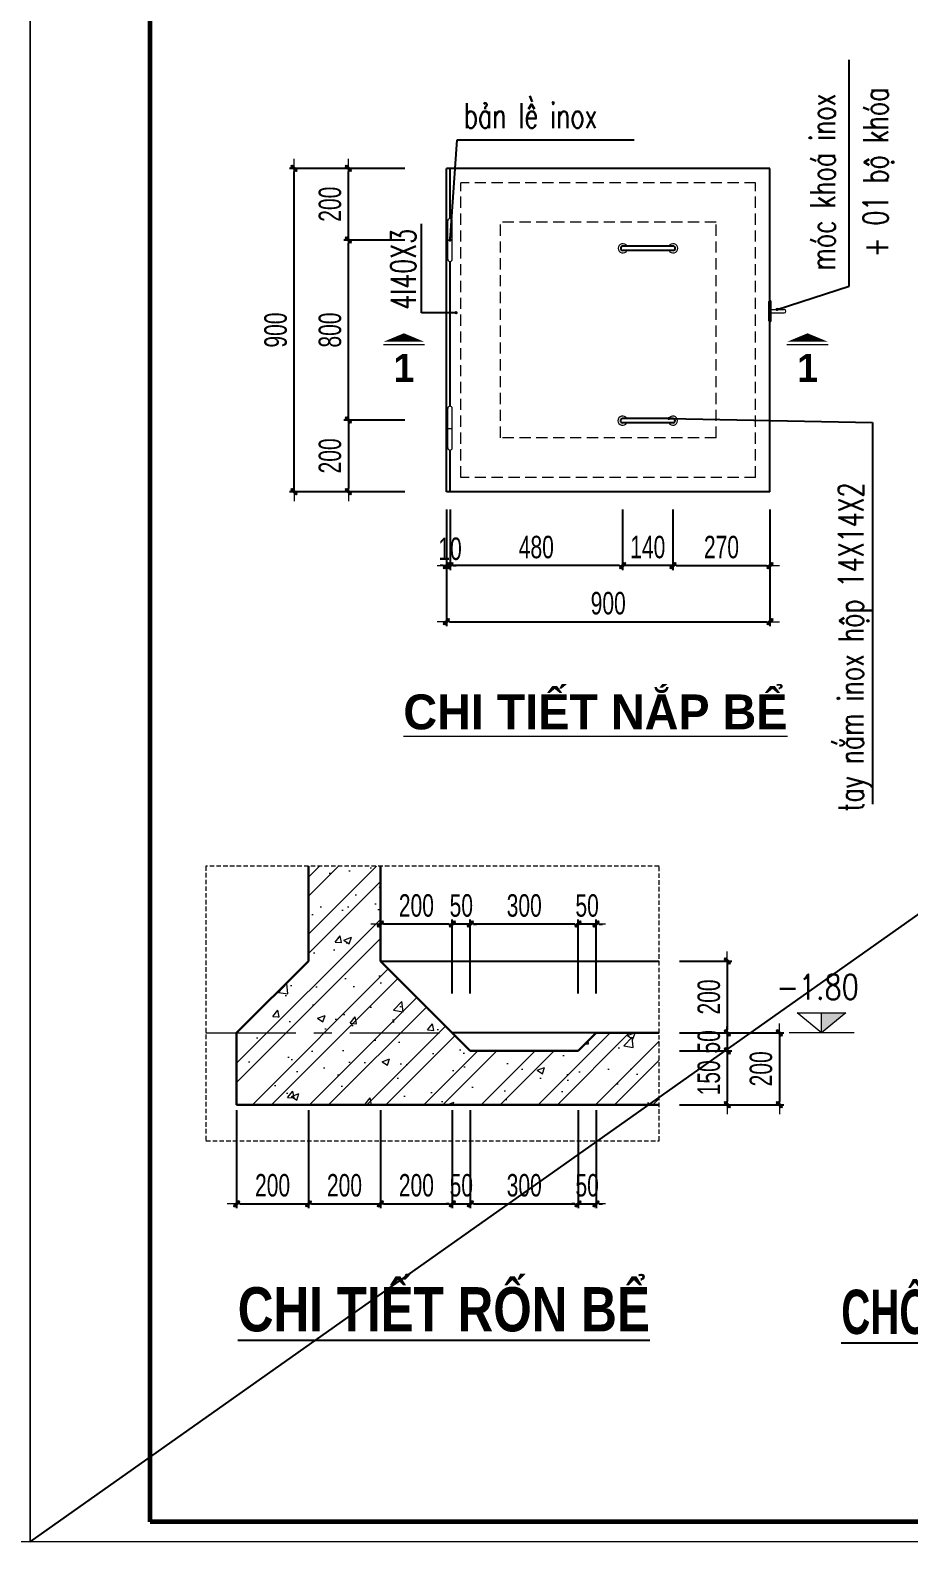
# Model space of a CAD drawing. Header units: millimetres. Extents: x -85362 to 12792, y -54701 to -36522.
# Drawn here: x -61992 to -57105, y -53048 to -44634 of the extents above; entities that cross this region are included whole.
import ezdxf
from ezdxf.enums import TextEntityAlignment as Align

# ---------------------------------------------------------------- set-up
doc = ezdxf.new("R2010")
doc.units = ezdxf.units.MM
doc.header["$MEASUREMENT"] = 0
doc.header["$PDMODE"] = 32
for name, pattern in [('CENTERX2', [4, 2.5, -0.5, 0.5, -0.5]), ('DASHDOT', [1, 0.5, -0.25, 0, -0.25]), ('HIDDEN', [0.375, 0.25, -0.125]), ('HIDDEN2', [0.1875, 0.125, -0.0625])]:
    doc.linetypes.add(name, pattern=pattern)
doc.layers.get('Defpoints').update_dxf_attribs({"color": 1})
for name, color, linetype, lineweight in [('EG Khac', 4, 'Continuous', 18), ('EG Text2', 7, 'Continuous', 20), ('ISO', 153, 'Continuous', 13), ('Khac', 156, 'Continuous', 9), ('Khungten_LCDI', 7, 'Continuous', 5), ('LC Dim', 8, 'Continuous', 18), ('LC Hatch', 252, 'Continuous', 9), ('LC MANH DUT', 35, 'HIDDEN', 5), ('LC Net dam 1', 30, 'Continuous', 30), ('LC Net khuat', 4, 'HIDDEN', 13), ('LC Net thay', 7, 'Continuous', 25), ('LC Net truc', 79, 'DASHDOT', 13), ('LC Text1', 3, 'Continuous', 20), ('LC Text2', 7, 'Continuous', 25), ('TEXT2', 7, 'Continuous', 18)]:
    doc.layers.add(name, color=color, linetype=linetype, lineweight=lineweight)
doc.layers.add('KCS_Plotter', color=11, linetype='Continuous', plot=False)
doc.styles.add('EG 1', font='')
doc.styles.add('EG Hai', font='')
doc.styles.add('HOATBIF', font='hoatbif.shx', dxfattribs={"width": 0.7})
doc.styles.add('Khungten', font='', dxfattribs={"width": 0.9, "height": 5000})
doc.styles.add('LC 1', font='')
doc.styles.add('LC 3', font='vnsimli.shx', dxfattribs={"width": 0.75})
doc.styles.add('LC3', font='', dxfattribs={"width": 0.8})
doc.styles.add('T1', font='Vnsimli.shx', dxfattribs={"width": 0.8})
doc.styles.add('Title', font='', dxfattribs={"width": 0.8})
doc.styles.get('EG 1').set_extended_font_data('.VnAvantH', bold=True)
doc.styles.get('EG Hai').set_extended_font_data('.VnAvantH', bold=True)
doc.styles.get('Khungten').set_extended_font_data('.VnAvantH')
doc.styles.get('LC 1').set_extended_font_data('.VnAvantH', bold=True)
doc.styles.get('LC3').set_extended_font_data('.VnArialH', bold=True)
doc.styles.get('Title').set_extended_font_data('.VnBlackH')
doc.dimstyles.new('MONG', dxfattribs={"dimscale": 50, "dimtxt": 2.5, "dimasz": 0.35, "dimexe": 0.5, "dimexo": 0, "dimgap": 0.8, "dimtad": 1, "dimdec": 0, "dimzin": 0, "dimdsep": 46, "dimtxsty": 'HOATBIF', "dimblk1": 'DOT', "dimblk2": 'DOT', "dimsah": 1, "dimcen": -1, "dimdle": 1, "dimclrd": 256, "dimclre": 256, "dimclrt": 4, "dimadec": 3, "dimazin": 2, "dimtfac": 0.333333, "dimtdec": 0, "dimtix": 1, "dimtmove": 2, "dimatfit": 3, "dimldrblk": 'DOT', "dimfxl": 1, "dimtvp": 0.833333, "dimtolj": 1, "dimtzin": 0, "dimarcsym": 0})

# ---------------------------------------------------------------- blocks, each defined once
blk = doc.blocks.new('lcdi fix')
at = {"layer": 'Defpoints', "lineweight": 0}
blk.add_lwpolyline([(-1200, -14850), (-1200, 14850), (40800, 14850), (40800, -14850)], close=True, dxfattribs=at)
at = {"layer": 'Khungten_LCDI', "color": 5, "lineweight": 60}
blk.add_lwpolyline([(0, -14650), (0, 14650), (40600, 14650), (40600, -14650)], close=True, dxfattribs=at)
at = {"color": 7, "style": 'Khungten', "width": 0.8}
for tag, p in [('REVISION', (39499, -10746)), ('NGAYHT', (39546, -11609))]:
    blk.add_attdef(tag, text='', height=200, dxfattribs=at).set_placement(p, align=Align.CENTER)
at = {"layer": 'LC Text1', "style": 'Title', "width": 1.485915}
for tag, p, p2 in [('TENBANVE1', (36913, -8886), (40339, -8886)), ('TENBANVE2', (36913, -9562), (40339, -9562))]:
    blk.add_attdef(tag, text='', height=250, dxfattribs=at).set_placement(p, p2, align=Align.FIT)
at = {"layer": 'LC Text1', "style": 'Title', "width": 0.7}
blk.add_attdef('SOBANVE', text='', height=250, dxfattribs=at).set_placement((39562, -13896), align=Align.CENTER)
blk = doc.blocks.new('DOT')
at = {"layer": 'LC Dim'}
blk.add_line((-3, 0), (3, 0), dxfattribs=at)
at = {"layer": 'LC Dim', "color": 4}
blk.add_line((-1, -1), (1, 1), dxfattribs=at)
blk.add_lwpolyline([(0.5, 1), (-1, -0.5), (-0.5, -1), (1, 0.5)], close=True, dxfattribs=at)
blk = doc.blocks.new('*D84')
at = {"layer": 'Defpoints', "color": 0, "ltscale": 2, "transparency": 16777216}
for p in [(-60524.3, -45402.7), (-59908.1, -45402.7), (-59908.1, -47202.7)]:
    blk.add_point(p, dxfattribs=at)
at = {"layer": 'LC Dim', "lineweight": -2, "ltscale": 2, "transparency": 16777216}
for p, q in [((-59908.1, -45402.7), (-60549.3, -45402.7)), ((-60524.3, -47185.2), (-60524.3, -45420.2)), ((-59908.1, -47202.7), (-60549.3, -47202.7))]:
    blk.add_line(p, q, dxfattribs=at)
at = {"layer": 'LC Dim', "lineweight": -2, "ltscale": 2, "transparency": 16777216, "xscale": 17.5, "yscale": 17.5, "zscale": 17.5}
for p, rotation in [((-60524.3, -45402.7), 90), ((-60524.3, -47202.7), 270)]:
    blk.add_blockref('DOT', p, dxfattribs=dict(at, rotation=rotation))
at = {"layer": 'LC Dim', "color": 4, "ltscale": 2, "transparency": 16777216, "insert": (-60626.8, -46302.7), "char_height": 125, "attachment_point": 5, "rotation": 90, "style": 'HOATBIF'}
blk.add_mtext('\\A1;900', dxfattribs=at)
blk = doc.blocks.new('*D85')
at = {"layer": 'Defpoints', "color": 0, "ltscale": 2, "transparency": 16777216}
for p in [(-60221.9, -45801.7), (-59908.1, -45801.7), (-59908.1, -46803.7)]:
    blk.add_point(p, dxfattribs=at)
at = {"layer": 'LC Dim', "lineweight": -2, "ltscale": 2, "transparency": 16777216}
for p, q in [((-59908.1, -45801.7), (-60246.9, -45801.7)), ((-60221.9, -46786.2), (-60221.9, -45819.2)), ((-59908.1, -46803.7), (-60246.9, -46803.7))]:
    blk.add_line(p, q, dxfattribs=at)
at = {"layer": 'LC Dim', "lineweight": -2, "ltscale": 2, "transparency": 16777216, "xscale": 17.5, "yscale": 17.5, "zscale": 17.5}
for p, rotation in [((-60221.9, -45801.7), 90), ((-60221.9, -46803.7), 270)]:
    blk.add_blockref('DOT', p, dxfattribs=dict(at, rotation=rotation))
at = {"layer": 'LC Dim', "color": 4, "ltscale": 2, "transparency": 16777216, "insert": (-60324.4, -46302.7), "char_height": 125, "attachment_point": 5, "rotation": 90, "style": 'HOATBIF'}
blk.add_mtext('\\A1;800', dxfattribs=at)
blk = doc.blocks.new('*D86')
at = {"layer": 'Defpoints', "color": 0, "ltscale": 2, "transparency": 16777216}
for p in [(-60221.9, -45402.7), (-59908.1, -45402.7), (-59908.1, -45801.7)]:
    blk.add_point(p, dxfattribs=at)
at = {"layer": 'LC Dim', "lineweight": -2, "ltscale": 2, "transparency": 16777216}
for p, q in [((-59908.1, -45402.7), (-60246.9, -45402.7)), ((-60221.9, -45784.2), (-60221.9, -45420.2)), ((-59908.1, -45801.7), (-60246.9, -45801.7))]:
    blk.add_line(p, q, dxfattribs=at)
at = {"layer": 'LC Dim', "lineweight": -2, "ltscale": 2, "transparency": 16777216, "xscale": 17.5, "yscale": 17.5, "zscale": 17.5}
for p, rotation in [((-60221.9, -45402.7), 90), ((-60221.9, -45801.7), 270)]:
    blk.add_blockref('DOT', p, dxfattribs=dict(at, rotation=rotation))
at = {"layer": 'LC Dim', "color": 4, "ltscale": 2, "transparency": 16777216, "insert": (-60324.4, -45602.2), "char_height": 125, "attachment_point": 5, "rotation": 90, "style": 'HOATBIF'}
blk.add_mtext('\\A1;200', dxfattribs=at)
blk = doc.blocks.new('*D87')
at = {"layer": 'Defpoints', "color": 0, "ltscale": 2, "transparency": 16777216}
for p in [(-58416.8, -47301.9), (-57876.8, -47301.9), (-57876.8, -47614)]:
    blk.add_point(p, dxfattribs=at)
at = {"layer": 'LC Dim', "lineweight": -2, "ltscale": 2, "transparency": 16777216}
for p, q in [((-58416.8, -47301.9), (-58416.8, -47639)), ((-57876.8, -47301.9), (-57876.8, -47639)), ((-58399.3, -47614), (-57894.3, -47614))]:
    blk.add_line(p, q, dxfattribs=at)
at = {"layer": 'LC Dim', "lineweight": -2, "ltscale": 2, "transparency": 16777216, "xscale": 17.5, "yscale": 17.5, "zscale": 17.5, "rotation": 180}
blk.add_blockref('DOT', (-58416.8, -47614), dxfattribs=at)
at = {"layer": 'LC Dim', "lineweight": -2, "ltscale": 2, "transparency": 16777216, "xscale": 17.5, "yscale": 17.5, "zscale": 17.5}
blk.add_blockref('DOT', (-57876.8, -47614), dxfattribs=at)
at = {"layer": 'LC Dim', "color": 4, "ltscale": 2, "transparency": 16777216, "insert": (-58146.8, -47511.5), "char_height": 125, "attachment_point": 5, "style": 'HOATBIF'}
blk.add_mtext('\\A1;270', dxfattribs=at)
blk = doc.blocks.new('*D76')
at = {"layer": 'Defpoints', "color": 0, "ltscale": 2, "transparency": 16777216}
for p in [(-58696.8, -47301.9), (-58416.8, -47301.9), (-58696.8, -47614)]:
    blk.add_point(p, dxfattribs=at)
at = {"layer": 'LC Dim', "lineweight": -2, "ltscale": 2, "transparency": 16777216}
for p, q in [((-58696.8, -47301.9), (-58696.8, -47639)), ((-58416.8, -47301.9), (-58416.8, -47639)), ((-58714.3, -47614), (-58731.8, -47614)), ((-58416.8, -47614), (-58696.8, -47614)), ((-58399.3, -47614), (-58381.8, -47614))]:
    blk.add_line(p, q, dxfattribs=at)
at = {"layer": 'LC Dim', "lineweight": -2, "ltscale": 2, "transparency": 16777216, "xscale": 17.5, "yscale": 17.5, "zscale": 17.5}
blk.add_blockref('DOT', (-58696.8, -47614), dxfattribs=at)
at = {"layer": 'LC Dim', "lineweight": -2, "ltscale": 2, "transparency": 16777216, "xscale": 17.5, "yscale": 17.5, "zscale": 17.5, "rotation": 180}
blk.add_blockref('DOT', (-58416.8, -47614), dxfattribs=at)
at = {"layer": 'LC Dim', "color": 4, "ltscale": 2, "transparency": 16777216, "insert": (-58556.8, -47511.5), "char_height": 125, "attachment_point": 5, "style": 'HOATBIF'}
blk.add_mtext('\\A1;140', dxfattribs=at)
blk = doc.blocks.new('*D77')
at = {"layer": 'Defpoints', "color": 0, "ltscale": 2, "transparency": 16777216}
for p in [(-59656.8, -47301.9), (-58696.8, -47301.9), (-59656.8, -47614)]:
    blk.add_point(p, dxfattribs=at)
at = {"layer": 'LC Dim', "lineweight": -2, "ltscale": 2, "transparency": 16777216}
for p, q in [((-59656.8, -47301.9), (-59656.8, -47639)), ((-58696.8, -47301.9), (-58696.8, -47639)), ((-58714.3, -47614), (-59639.3, -47614))]:
    blk.add_line(p, q, dxfattribs=at)
at = {"layer": 'LC Dim', "lineweight": -2, "ltscale": 2, "transparency": 16777216, "xscale": 17.5, "yscale": 17.5, "zscale": 17.5, "rotation": 180}
blk.add_blockref('DOT', (-59656.8, -47614), dxfattribs=at)
at = {"layer": 'LC Dim', "lineweight": -2, "ltscale": 2, "transparency": 16777216, "xscale": 17.5, "yscale": 17.5, "zscale": 17.5}
blk.add_blockref('DOT', (-58696.8, -47614), dxfattribs=at)
at = {"layer": 'LC Dim', "color": 4, "ltscale": 2, "transparency": 16777216, "insert": (-59176.8, -47511.5), "char_height": 125, "attachment_point": 5, "style": 'HOATBIF'}
blk.add_mtext('\\A1;480', dxfattribs=at)
blk = doc.blocks.new('*D78')
at = {"layer": 'Defpoints', "color": 0, "ltscale": 2, "transparency": 16777216}
for p in [(-59676.8, -47301.9, 0), (-57876.8, -47301.9, 0), (-57876.8, -47926.5)]:
    blk.add_point(p, dxfattribs=at)
at = {"layer": 'LC Dim', "lineweight": -2, "ltscale": 2, "transparency": 16777216}
for p, q in [((-59676.8, -47301.9), (-59676.8, -47951.5)), ((-57876.8, -47301.9), (-57876.8, -47951.5)), ((-59659.3, -47926.5), (-57894.3, -47926.5))]:
    blk.add_line(p, q, dxfattribs=at)
at = {"layer": 'LC Dim', "lineweight": -2, "ltscale": 2, "transparency": 16777216, "xscale": 17.5, "yscale": 17.5, "zscale": 17.5, "rotation": 180}
blk.add_blockref('DOT', (-59676.8, -47926.5), dxfattribs=at)
at = {"layer": 'LC Dim', "lineweight": -2, "ltscale": 2, "transparency": 16777216, "xscale": 17.5, "yscale": 17.5, "zscale": 17.5}
blk.add_blockref('DOT', (-57876.8, -47926.5), dxfattribs=at)
at = {"layer": 'LC Dim', "color": 4, "ltscale": 2, "transparency": 16777216, "insert": (-58776.8, -47824), "char_height": 125, "attachment_point": 5, "style": 'HOATBIF'}
blk.add_mtext('\\A1;900', dxfattribs=at)
blk = doc.blocks.new('*D83')
at = {"layer": 'Defpoints', "color": 0, "ltscale": 2, "transparency": 16777216}
for p in [(-59676.8, -47414.2), (-59656.8, -47414.2), (-59676.8, -47614)]:
    blk.add_point(p, dxfattribs=at)
at = {"layer": 'LC Dim', "lineweight": -2, "ltscale": 2, "transparency": 16777216}
for p, q in [((-59676.8, -47414.2), (-59676.8, -47639)), ((-59656.8, -47414.2), (-59656.8, -47639)), ((-59694.3, -47614), (-59711.8, -47614)), ((-59656.8, -47614), (-59676.8, -47614)), ((-59639.3, -47614), (-59621.8, -47614))]:
    blk.add_line(p, q, dxfattribs=at)
at = {"layer": 'LC Dim', "lineweight": -2, "ltscale": 2, "transparency": 16777216, "xscale": 17.5, "yscale": 17.5, "zscale": 17.5}
blk.add_blockref('DOT', (-59676.8, -47614), dxfattribs=at)
at = {"layer": 'LC Dim', "lineweight": -2, "ltscale": 2, "transparency": 16777216, "xscale": 17.5, "yscale": 17.5, "zscale": 17.5, "rotation": 180}
blk.add_blockref('DOT', (-59656.8, -47614), dxfattribs=at)
at = {"layer": 'LC Dim', "color": 4, "ltscale": 2, "transparency": 16777216, "insert": (-59656.8, -47521), "char_height": 125, "attachment_point": 5, "style": 'HOATBIF'}
blk.add_mtext('\\A1;10', dxfattribs=at)
blk = doc.blocks.new('*D69')
at = {"layer": 'Defpoints', "color": 0, "ltscale": 2, "transparency": 16777216}
for p in [(-59908.1, -46803.7), (-60221.9, -47202.7), (-59908.1, -47202.7)]:
    blk.add_point(p, dxfattribs=at)
at = {"layer": 'LC Dim', "lineweight": -2, "ltscale": 2, "transparency": 16777216}
for p, q in [((-59908.1, -46803.7), (-60246.9, -46803.7)), ((-60221.9, -46821.2), (-60221.9, -47185.2)), ((-59908.1, -47202.7), (-60246.9, -47202.7))]:
    blk.add_line(p, q, dxfattribs=at)
at = {"layer": 'LC Dim', "lineweight": -2, "ltscale": 2, "transparency": 16777216, "xscale": 17.5, "yscale": 17.5, "zscale": 17.5}
for p, rotation in [((-60221.9, -46803.7), 90), ((-60221.9, -47202.7), 270)]:
    blk.add_blockref('DOT', p, dxfattribs=dict(at, rotation=rotation))
at = {"layer": 'LC Dim', "color": 4, "ltscale": 2, "transparency": 16777216, "insert": (-60324.4, -47003.2), "char_height": 125, "attachment_point": 5, "rotation": 90, "style": 'HOATBIF'}
blk.add_mtext('\\A1;200', dxfattribs=at)
blk = doc.blocks.new('TIEUDE2')
at = {"layer": 'LC Text2', "color": 7, "style": 'LC 1'}
blk.add_attdef('%%UTIªU§Ò', text='', height=3.5, dxfattribs=at).set_placement((0, 0), align=Align.BOTTOM_CENTER)
blk.add_attdef('TL', text='', height=2.2, dxfattribs=at).set_placement((0, -1.8), align=Align.TOP_CENTER)
blk = doc.blocks.new('catngang')
at = {"layer": 'EG Khac', "color": 1, "ltscale": 2}
blk.add_line((0, 0), (-4.41, 0), dxfattribs=at)
blk.add_lwpolyline([(-2.21, -1.22, 0, 4.29, 0), (-2.21, -0.33, 2.5, 2.5, 0)], format="xyseb", dxfattribs=at)
at = {"layer": 'EG Khac', "color": 7, "style": 'EG 1'}
blk.add_attdef('MC', text='', height=3, dxfattribs=at).set_placement((-2.21, 2.5), align=Align.MIDDLE_CENTER)
blk = doc.blocks.new('*D43')
at = {"layer": 'Defpoints', "color": 0, "ltscale": 2, "transparency": 16777216}
for p in [(-58381, -50215.3), (-58381, -50315.3), (-58114.2, -50315.3)]:
    blk.add_point(p, dxfattribs=at)
at = {"layer": 'LC Dim', "lineweight": -2, "ltscale": 2, "transparency": 16777216}
for p, q in [((-58381, -50215.3), (-58089.2, -50215.3)), ((-58114.2, -50197.8), (-58114.2, -50180.3)), ((-58114.2, -50215.3), (-58114.2, -50315.3)), ((-58381, -50315.3), (-58089.2, -50315.3)), ((-58114.2, -50332.8), (-58114.2, -50350.3))]:
    blk.add_line(p, q, dxfattribs=at)
at = {"layer": 'LC Dim', "lineweight": -2, "ltscale": 2, "transparency": 16777216, "xscale": 17.5, "yscale": 17.5, "zscale": 17.5}
for p, rotation in [((-58114.2, -50215.3), 270), ((-58114.2, -50315.3), 90)]:
    blk.add_blockref('DOT', p, dxfattribs=dict(at, rotation=rotation))
at = {"layer": 'LC Dim', "color": 4, "ltscale": 2, "transparency": 16777216, "insert": (-58216.7, -50265.3), "char_height": 125, "attachment_point": 5, "rotation": 90, "style": 'HOATBIF'}
blk.add_mtext('\\A1;50', dxfattribs=at)
blk = doc.blocks.new('*D44')
at = {"layer": 'Defpoints', "color": 0, "ltscale": 2, "transparency": 16777216}
for p in [(-58381, -50315.3), (-58381, -50615.3), (-58114.2, -50615.3)]:
    blk.add_point(p, dxfattribs=at)
at = {"layer": 'LC Dim', "lineweight": -2, "ltscale": 2, "transparency": 16777216}
for p, q in [((-58381, -50315.3), (-58089.2, -50315.3)), ((-58114.2, -50332.8), (-58114.2, -50597.8)), ((-58381, -50615.3), (-58089.2, -50615.3))]:
    blk.add_line(p, q, dxfattribs=at)
at = {"layer": 'LC Dim', "lineweight": -2, "ltscale": 2, "transparency": 16777216, "xscale": 17.5, "yscale": 17.5, "zscale": 17.5}
for p, rotation in [((-58114.2, -50315.3), 90), ((-58114.2, -50615.3), 270)]:
    blk.add_blockref('DOT', p, dxfattribs=dict(at, rotation=rotation))
at = {"layer": 'LC Dim', "color": 4, "ltscale": 2, "transparency": 16777216, "insert": (-58216.7, -50465.3), "char_height": 125, "attachment_point": 5, "rotation": 90, "style": 'HOATBIF'}
blk.add_mtext('\\A1;150', dxfattribs=at)
blk = doc.blocks.new('*D45')
at = {"layer": 'Defpoints', "color": 0, "ltscale": 2, "transparency": 16777216}
for p in [(-58381, -50215.3), (-58381, -50615.3), (-57824.1, -50615.3)]:
    blk.add_point(p, dxfattribs=at)
at = {"layer": 'LC Dim', "lineweight": -2, "ltscale": 2, "transparency": 16777216}
for p, q in [((-58381, -50215.3), (-57799.1, -50215.3)), ((-57824.1, -50232.8), (-57824.1, -50597.8)), ((-58381, -50615.3), (-57799.1, -50615.3))]:
    blk.add_line(p, q, dxfattribs=at)
at = {"layer": 'LC Dim', "lineweight": -2, "ltscale": 2, "transparency": 16777216, "xscale": 17.5, "yscale": 17.5, "zscale": 17.5}
for p, rotation in [((-57824.1, -50215.3), 90), ((-57824.1, -50615.3), 270)]:
    blk.add_blockref('DOT', p, dxfattribs=dict(at, rotation=rotation))
at = {"layer": 'LC Dim', "color": 4, "ltscale": 2, "transparency": 16777216, "insert": (-57926.6, -50415.3), "char_height": 125, "attachment_point": 5, "rotation": 90, "style": 'HOATBIF'}
blk.add_mtext('\\A1;200', dxfattribs=at)
blk = doc.blocks.new('*D46')
at = {"layer": 'Defpoints', "color": 0, "ltscale": 2, "transparency": 16777216}
for p in [(-58944.1, -49609.3), (-58944.1, -49996.9), (-58844.1, -49996.9)]:
    blk.add_point(p, dxfattribs=at)
at = {"layer": 'LC Dim', "lineweight": -2, "ltscale": 2, "transparency": 16777216}
for p, q in [((-58961.6, -49609.3), (-58979.1, -49609.3)), ((-58944.1, -49996.9), (-58944.1, -49584.3)), ((-58844.1, -49609.3), (-58944.1, -49609.3)), ((-58844.1, -49996.9), (-58844.1, -49584.3)), ((-58826.6, -49609.3), (-58809.1, -49609.3))]:
    blk.add_line(p, q, dxfattribs=at)
at = {"layer": 'LC Dim', "lineweight": -2, "ltscale": 2, "transparency": 16777216, "xscale": 17.5, "yscale": 17.5, "zscale": 17.5}
blk.add_blockref('DOT', (-58944.1, -49609.3), dxfattribs=at)
at = {"layer": 'LC Dim', "lineweight": -2, "ltscale": 2, "transparency": 16777216, "xscale": 17.5, "yscale": 17.5, "zscale": 17.5, "rotation": 180}
blk.add_blockref('DOT', (-58844.1, -49609.3), dxfattribs=at)
at = {"layer": 'LC Dim', "color": 4, "ltscale": 2, "transparency": 16777216, "insert": (-58894.1, -49506.8), "char_height": 125, "attachment_point": 5, "style": 'HOATBIF'}
blk.add_mtext('\\A1;50', dxfattribs=at)
blk = doc.blocks.new('*D47')
at = {"layer": 'Defpoints', "color": 0, "ltscale": 2, "transparency": 16777216}
for p in [(-59544.1, -49609.3), (-59544.1, -49996.9), (-58944.1, -49996.9)]:
    blk.add_point(p, dxfattribs=at)
at = {"layer": 'LC Dim', "lineweight": -2, "ltscale": 2, "transparency": 16777216}
for p, q in [((-59544.1, -49996.9), (-59544.1, -49584.3)), ((-58961.6, -49609.3), (-59526.6, -49609.3)), ((-58944.1, -49996.9), (-58944.1, -49584.3))]:
    blk.add_line(p, q, dxfattribs=at)
at = {"layer": 'LC Dim', "lineweight": -2, "ltscale": 2, "transparency": 16777216, "xscale": 17.5, "yscale": 17.5, "zscale": 17.5, "rotation": 180}
blk.add_blockref('DOT', (-59544.1, -49609.3), dxfattribs=at)
at = {"layer": 'LC Dim', "lineweight": -2, "ltscale": 2, "transparency": 16777216, "xscale": 17.5, "yscale": 17.5, "zscale": 17.5}
blk.add_blockref('DOT', (-58944.1, -49609.3), dxfattribs=at)
at = {"layer": 'LC Dim', "color": 4, "ltscale": 2, "transparency": 16777216, "insert": (-59244.1, -49506.8), "char_height": 125, "attachment_point": 5, "style": 'HOATBIF'}
blk.add_mtext('\\A1;300', dxfattribs=at)
blk = doc.blocks.new('*D48')
at = {"layer": 'Defpoints', "color": 0, "ltscale": 2, "transparency": 16777216}
for p in [(-59644.1, -49609.3), (-59644.1, -49996.9), (-59544.1, -49996.9)]:
    blk.add_point(p, dxfattribs=at)
at = {"layer": 'LC Dim', "lineweight": -2, "ltscale": 2, "transparency": 16777216}
for p, q in [((-59661.6, -49609.3), (-59679.1, -49609.3)), ((-59644.1, -49996.9), (-59644.1, -49584.3)), ((-59544.1, -49609.3), (-59644.1, -49609.3)), ((-59544.1, -49996.9), (-59544.1, -49584.3)), ((-59526.6, -49609.3), (-59509.1, -49609.3))]:
    blk.add_line(p, q, dxfattribs=at)
at = {"layer": 'LC Dim', "lineweight": -2, "ltscale": 2, "transparency": 16777216, "xscale": 17.5, "yscale": 17.5, "zscale": 17.5}
blk.add_blockref('DOT', (-59644.1, -49609.3), dxfattribs=at)
at = {"layer": 'LC Dim', "lineweight": -2, "ltscale": 2, "transparency": 16777216, "xscale": 17.5, "yscale": 17.5, "zscale": 17.5, "rotation": 180}
blk.add_blockref('DOT', (-59544.1, -49609.3), dxfattribs=at)
at = {"layer": 'LC Dim', "color": 4, "ltscale": 2, "transparency": 16777216, "insert": (-59594.1, -49506.8), "char_height": 125, "attachment_point": 5, "style": 'HOATBIF'}
blk.add_mtext('\\A1;50', dxfattribs=at)
blk = doc.blocks.new('*D49')
at = {"layer": 'Defpoints', "color": 0, "ltscale": 2, "transparency": 16777216}
for p in [(-60044.1, -49609.3), (-60044.1, -49790.6), (-59644.1, -49996.9)]:
    blk.add_point(p, dxfattribs=at)
at = {"layer": 'LC Dim', "lineweight": -2, "ltscale": 2, "transparency": 16777216}
for p, q in [((-60044.1, -49790.6), (-60044.1, -49584.3)), ((-59661.6, -49609.3), (-60026.6, -49609.3)), ((-59644.1, -49996.9), (-59644.1, -49584.3))]:
    blk.add_line(p, q, dxfattribs=at)
at = {"layer": 'LC Dim', "lineweight": -2, "ltscale": 2, "transparency": 16777216, "xscale": 17.5, "yscale": 17.5, "zscale": 17.5, "rotation": 180}
blk.add_blockref('DOT', (-60044.1, -49609.3), dxfattribs=at)
at = {"layer": 'LC Dim', "lineweight": -2, "ltscale": 2, "transparency": 16777216, "xscale": 17.5, "yscale": 17.5, "zscale": 17.5}
blk.add_blockref('DOT', (-59644.1, -49609.3), dxfattribs=at)
at = {"layer": 'LC Dim', "color": 4, "ltscale": 2, "transparency": 16777216, "insert": (-59844.1, -49506.8), "char_height": 125, "attachment_point": 5, "style": 'HOATBIF'}
blk.add_mtext('\\A1;200', dxfattribs=at)
blk = doc.blocks.new('TIEUDE1')
at = {"layer": 'LC Text2', "color": 7, "style": 'LC 1'}
blk.add_attdef('TIªU§Ò', text='', height=5, dxfattribs=at).set_placement((0, 0), align=Align.BOTTOM_CENTER)
blk.add_attdef('TL', text='', height=3, dxfattribs=at).set_placement((0, -2), align=Align.TOP_CENTER)
blk = doc.blocks.new('*D50')
at = {"layer": 'Defpoints', "color": 0, "ltscale": 2, "transparency": 16777216}
for p in [(-60044.1, -50645.5), (-59644.1, -50645.5), (-59644.1, -51166.8)]:
    blk.add_point(p, dxfattribs=at)
at = {"layer": 'LC Dim', "lineweight": -2, "ltscale": 2, "transparency": 16777216}
for p, q in [((-60044.1, -50645.5), (-60044.1, -51191.8)), ((-59644.1, -50645.5), (-59644.1, -51191.8)), ((-60026.6, -51166.8), (-59661.6, -51166.8))]:
    blk.add_line(p, q, dxfattribs=at)
at = {"layer": 'LC Dim', "lineweight": -2, "ltscale": 2, "transparency": 16777216, "xscale": 17.5, "yscale": 17.5, "zscale": 17.5, "rotation": 180}
blk.add_blockref('DOT', (-60044.1, -51166.8), dxfattribs=at)
at = {"layer": 'LC Dim', "lineweight": -2, "ltscale": 2, "transparency": 16777216, "xscale": 17.5, "yscale": 17.5, "zscale": 17.5}
blk.add_blockref('DOT', (-59644.1, -51166.8), dxfattribs=at)
at = {"layer": 'LC Dim', "color": 4, "ltscale": 2, "transparency": 16777216, "insert": (-59844.1, -51064.3), "char_height": 125, "attachment_point": 5, "style": 'HOATBIF'}
blk.add_mtext('\\A1;200', dxfattribs=at)
blk = doc.blocks.new('*D51')
at = {"layer": 'Defpoints', "color": 0, "ltscale": 2, "transparency": 16777216}
for p in [(-59544.1, -50645.5), (-58944.1, -50645.5), (-58944.1, -51166.8)]:
    blk.add_point(p, dxfattribs=at)
at = {"layer": 'LC Dim', "lineweight": -2, "ltscale": 2, "transparency": 16777216}
for p, q in [((-59544.1, -50645.5), (-59544.1, -51191.8)), ((-58944.1, -50645.5), (-58944.1, -51191.8)), ((-59526.6, -51166.8), (-58961.6, -51166.8))]:
    blk.add_line(p, q, dxfattribs=at)
at = {"layer": 'LC Dim', "lineweight": -2, "ltscale": 2, "transparency": 16777216, "xscale": 17.5, "yscale": 17.5, "zscale": 17.5, "rotation": 180}
blk.add_blockref('DOT', (-59544.1, -51166.8), dxfattribs=at)
at = {"layer": 'LC Dim', "lineweight": -2, "ltscale": 2, "transparency": 16777216, "xscale": 17.5, "yscale": 17.5, "zscale": 17.5}
blk.add_blockref('DOT', (-58944.1, -51166.8), dxfattribs=at)
at = {"layer": 'LC Dim', "color": 4, "ltscale": 2, "transparency": 16777216, "insert": (-59244.1, -51064.3), "char_height": 125, "attachment_point": 5, "style": 'HOATBIF'}
blk.add_mtext('\\A1;300', dxfattribs=at)
blk = doc.blocks.new('*D52')
at = {"layer": 'Defpoints', "color": 0, "ltscale": 2, "transparency": 16777216}
for p in [(-58944.1, -50645.5), (-58844.1, -50645.5), (-58844.1, -51166.8)]:
    blk.add_point(p, dxfattribs=at)
at = {"layer": 'LC Dim', "lineweight": -2, "ltscale": 2, "transparency": 16777216}
for p, q in [((-58944.1, -50645.5), (-58944.1, -51191.8)), ((-58844.1, -50645.5), (-58844.1, -51191.8)), ((-58961.6, -51166.8), (-58979.1, -51166.8)), ((-58944.1, -51166.8), (-58844.1, -51166.8)), ((-58826.6, -51166.8), (-58809.1, -51166.8))]:
    blk.add_line(p, q, dxfattribs=at)
at = {"layer": 'LC Dim', "lineweight": -2, "ltscale": 2, "transparency": 16777216, "xscale": 17.5, "yscale": 17.5, "zscale": 17.5}
blk.add_blockref('DOT', (-58944.1, -51166.8), dxfattribs=at)
at = {"layer": 'LC Dim', "lineweight": -2, "ltscale": 2, "transparency": 16777216, "xscale": 17.5, "yscale": 17.5, "zscale": 17.5, "rotation": 180}
blk.add_blockref('DOT', (-58844.1, -51166.8), dxfattribs=at)
at = {"layer": 'LC Dim', "color": 4, "ltscale": 2, "transparency": 16777216, "insert": (-58894.1, -51064.3), "char_height": 125, "attachment_point": 5, "style": 'HOATBIF'}
blk.add_mtext('\\A1;50', dxfattribs=at)
blk = doc.blocks.new('*D53')
at = {"layer": 'Defpoints', "color": 0, "ltscale": 2, "transparency": 16777216}
for p in [(-59644.1, -50645.5), (-59544.1, -50645.5), (-59544.1, -51166.8)]:
    blk.add_point(p, dxfattribs=at)
at = {"layer": 'LC Dim', "lineweight": -2, "ltscale": 2, "transparency": 16777216}
for p, q in [((-59644.1, -50645.5), (-59644.1, -51191.8)), ((-59544.1, -50645.5), (-59544.1, -51191.8)), ((-59661.6, -51166.8), (-59679.1, -51166.8)), ((-59644.1, -51166.8), (-59544.1, -51166.8)), ((-59526.6, -51166.8), (-59509.1, -51166.8))]:
    blk.add_line(p, q, dxfattribs=at)
at = {"layer": 'LC Dim', "lineweight": -2, "ltscale": 2, "transparency": 16777216, "xscale": 17.5, "yscale": 17.5, "zscale": 17.5}
blk.add_blockref('DOT', (-59644.1, -51166.8), dxfattribs=at)
at = {"layer": 'LC Dim', "lineweight": -2, "ltscale": 2, "transparency": 16777216, "xscale": 17.5, "yscale": 17.5, "zscale": 17.5, "rotation": 180}
blk.add_blockref('DOT', (-59544.1, -51166.8), dxfattribs=at)
at = {"layer": 'LC Dim', "color": 4, "ltscale": 2, "transparency": 16777216, "insert": (-59594.1, -51064.3), "char_height": 125, "attachment_point": 5, "style": 'HOATBIF'}
blk.add_mtext('\\A1;50', dxfattribs=at)
blk = doc.blocks.new('*D40')
at = {"layer": 'Defpoints', "color": 0, "ltscale": 2, "transparency": 16777216}
for p in [(-60444.1, -50645.5), (-60044.1, -50645.5), (-60044.1, -51166.8)]:
    blk.add_point(p, dxfattribs=at)
at = {"layer": 'LC Dim', "lineweight": -2, "ltscale": 2, "transparency": 16777216}
for p, q in [((-60444.1, -50645.5), (-60444.1, -51191.8)), ((-60044.1, -50645.5), (-60044.1, -51191.8)), ((-60426.6, -51166.8), (-60061.6, -51166.8))]:
    blk.add_line(p, q, dxfattribs=at)
at = {"layer": 'LC Dim', "lineweight": -2, "ltscale": 2, "transparency": 16777216, "xscale": 17.5, "yscale": 17.5, "zscale": 17.5, "rotation": 180}
blk.add_blockref('DOT', (-60444.1, -51166.8), dxfattribs=at)
at = {"layer": 'LC Dim', "lineweight": -2, "ltscale": 2, "transparency": 16777216, "xscale": 17.5, "yscale": 17.5, "zscale": 17.5}
blk.add_blockref('DOT', (-60044.1, -51166.8), dxfattribs=at)
at = {"layer": 'LC Dim', "color": 4, "ltscale": 2, "transparency": 16777216, "insert": (-60244.1, -51064.3), "char_height": 125, "attachment_point": 5, "style": 'HOATBIF'}
blk.add_mtext('\\A1;200', dxfattribs=at)
blk = doc.blocks.new('*D41')
at = {"layer": 'Defpoints', "color": 0, "ltscale": 2, "transparency": 16777216}
for p in [(-60844.1, -50645.5), (-60444.1, -50645.5), (-60444.1, -51166.8)]:
    blk.add_point(p, dxfattribs=at)
at = {"layer": 'LC Dim', "lineweight": -2, "ltscale": 2, "transparency": 16777216}
for p, q in [((-60844.1, -50645.5), (-60844.1, -51191.8)), ((-60444.1, -50645.5), (-60444.1, -51191.8)), ((-60826.6, -51166.8), (-60461.6, -51166.8))]:
    blk.add_line(p, q, dxfattribs=at)
at = {"layer": 'LC Dim', "lineweight": -2, "ltscale": 2, "transparency": 16777216, "xscale": 17.5, "yscale": 17.5, "zscale": 17.5, "rotation": 180}
blk.add_blockref('DOT', (-60844.1, -51166.8), dxfattribs=at)
at = {"layer": 'LC Dim', "lineweight": -2, "ltscale": 2, "transparency": 16777216, "xscale": 17.5, "yscale": 17.5, "zscale": 17.5}
blk.add_blockref('DOT', (-60444.1, -51166.8), dxfattribs=at)
at = {"layer": 'LC Dim', "color": 4, "ltscale": 2, "transparency": 16777216, "insert": (-60644.1, -51064.3), "char_height": 125, "attachment_point": 5, "style": 'HOATBIF'}
blk.add_mtext('\\A1;200', dxfattribs=at)
blk = doc.blocks.new('*D42')
at = {"layer": 'Defpoints', "color": 0, "ltscale": 2, "transparency": 16777216}
for p in [(-58381, -49815.3), (-58381, -50215.3), (-58114.2, -50215.3)]:
    blk.add_point(p, dxfattribs=at)
at = {"layer": 'LC Dim', "lineweight": -2, "ltscale": 2, "transparency": 16777216}
for p, q in [((-58381, -49815.3), (-58089.2, -49815.3)), ((-58114.2, -49832.8), (-58114.2, -50197.8)), ((-58381, -50215.3), (-58089.2, -50215.3))]:
    blk.add_line(p, q, dxfattribs=at)
at = {"layer": 'LC Dim', "lineweight": -2, "ltscale": 2, "transparency": 16777216, "xscale": 17.5, "yscale": 17.5, "zscale": 17.5}
for p, rotation in [((-58114.2, -49815.3), 90), ((-58114.2, -50215.3), 270)]:
    blk.add_blockref('DOT', p, dxfattribs=dict(at, rotation=rotation))
at = {"layer": 'LC Dim', "color": 4, "ltscale": 2, "transparency": 16777216, "insert": (-58216.7, -50015.3), "char_height": 125, "attachment_point": 5, "rotation": 90, "style": 'HOATBIF'}
blk.add_mtext('\\A1;200', dxfattribs=at)
blk = doc.blocks.new('Caodo1')
at = {"layer": 'LC Text1'}
blk.add_hatch(color=4, dxfattribs=at).paths.add_polyline_path([(0, 200), (0, 0), (243, 200)])
at = {"layer": 'LC Text1', "color": 4}
for p, q in [((0, 0), (0, 200)), ((324, 0), (-324, 0))]:
    blk.add_line(p, q, dxfattribs=at)
blk.add_lwpolyline([(-243, 200), (243, 200), (0, 0), (0, 0)], close=True, dxfattribs=at)
at = {"layer": 'LC Text1', "color": 4, "style": 'T1', "width": 0.8}
blk.add_attdef('%%P0,00', text='', height=250, dxfattribs=at).set_placement((-39, 460), align=Align.MIDDLE_CENTER)

msp = doc.modelspace()

# ---------------------------------------------------------------- hatches: boundary and pattern name
at = {"layer": 'LC Hatch', "ltscale": 2}
h = msp.add_hatch(dxfattribs=at)
h.set_pattern_fill('BTCT', color=256, scale=60)
h.set_pattern_definition([(50, (-7360.04, -26811.13), (430.3561, -37.6513), [45, -495]), (355, (-7360.04, -26811.13), (-83.2508, 451.3153), [36, -396]), (100.4514, (-7324.18, -26814.27), (347.1056, 413.6637), [38.244, -420.6853]), (46.1842, (-7360.04, -26691.13), (640.3446, -99.3114), [67.5, -742.5]), (96.6356, (-7306.7, -26699.4), (560.7976, 584.471), [57.366, -631.028]), (351.1842, (-7360.04, -26691.1), (560.797, 584.471), [54, -594]), (21, (-7300.04, -26721.13), (358.1442, -241.5713), [45, -495]), (326, (-7300.04, -26721.13), (145.9892, 435.09), [36, -396]), (71.4514, (-7270.2, -26741.26), (504.1336, 193.5183), [38.244, -420.6853]), (37.5, (-7360.04, -26811.13), (7.2959, 199.7363), [0, -391.2, 0, -402, 0, -397.5]), (7.5, (-7360.04, -26811.13), (157.8417, 236.647), [0, -229.2, 0, -382.2, 0, -151.5]), (327.5, (-7493.84, -26811.13), (320.29346, -13.53292), [0, -150, 0, -468, 0, -621]), (317.5, (-7553.84, -26811.13), (349.9117, 60.063), [0, -195, 0, -310.8, 0, -441]), (45, (-7360.04, -26811.13), (-159.099, 159.099), []), (45, (-7253.98, -26811.13), (-159.099, 159.099), [])])
h.paths.add_polyline_path([(-60044.1, -49815.3), (-60044.1, -49287.4), (-60444.1, -49287.4), (-60444.1, -49815.3), (-60844.1, -50215.3), (-60844.1, -50615.3), (-58493.9, -50615.3), (-58493.9, -50215.3), (-58844.1, -50215.3), (-58944.1, -50315.3), (-59544.1, -50315.3), (-59644.1, -50215.3)])

# ---------------------------------------------------------------- linework, layer by layer
at = {"layer": 'Defpoints', "lineweight": 0, "extrusion": (0, -0.00030184, 1), "elevation": 16}
msp.add_lwpolyline([(-85362.4, -53048), (-85362.4, -36522), (-61992.2, -36522), (-61992.2, -53048)], close=True, dxfattribs=at)
at = {"layer": 'EG Khac', "linetype": 'Continuous'}
for centre, start, end in [((-58695.5, -45847.7, 0), 27.63682, 332.36318), ((-58415.5, -45847.7, 0), 207.63682, 152.36318), ((-58696.8, -46807.2, 0), 27.63682, 332.36318), ((-58416.8, -46807.2, 0), 207.63682, 152.36318)]:
    msp.add_arc(centre, 25.9, start, end, dxfattribs=at)
at = {"layer": 'ISO', "linetype": 'Continuous'}
for p, q in [((-59669.5, -45908.7, 0), (-59669.5, -45694.7, 0)), ((-59644.2, -45908.7, 0), (-59644.2, -45694.7, 0)), ((-59669.5, -45801.7, 0), (-59644.2, -45801.7, 0)), ((-57883.1, -46251.2, 0), (-57883.1, -46144.2, 0)), ((-57876.8, -46187.7, 0), (-57797.9, -46187.7, 0)), ((-57870.5, -46251.2, 0), (-57870.5, -46144.2, 0)), ((-57876.8, -46207.7, 0), (-57797.9, -46207.7, 0)), ((-59669.5, -46958.3, 0), (-59669.5, -46739, 0)), ((-59644.2, -46958.3, 0), (-59644.2, -46739, 0)), ((-59669.5, -46851.2, 0), (-59644.2, -46851.2, 0)), ((-57876.8, -47202.7, 0), (-59676.8, -47202.7, 0))]:
    msp.add_line(p, q, dxfattribs=at)
for centre, radius, start, end in [((-59656.8, -45694.7, 0), 12.6, 0, 180), ((-59656.8, -45908.7, 0), 12.6, 180, 0), ((-57876.8, -46144.2, 0), 6.32, 0, 180), ((-57797.9, -46197.7, 0), 10, 270, 90), ((-57876.8, -46251.2, 0), 6.32, 180, 0), ((-59656.8, -46739, 0), 12.6, 0, 180), ((-59656.8, -46958.3, 0), 12.6, 180, 0)]:
    msp.add_arc(centre, radius, start, end, dxfattribs=at)
at = {"layer": 'KCS_Plotter', "ltscale": 2}
msp.add_line((-61992.2, -53048), (-38622, -36522), dxfattribs=at)
at = {"layer": 'LC MANH DUT', "ltscale": 100}
msp.add_lwpolyline([(-58493.9, -49287.4), (-61014.5, -49287.4), (-61014.5, -50815.3), (-58493.9, -50815.3)], close=True, dxfattribs=at)
at = {"layer": 'LC Net dam 1'}
for p, q in [((-60444.1, -49815.3), (-60444.1, -49287.4)), ((-60044.1, -49287.4), (-60044.1, -49815.3)), ((-60444.1, -49815.3), (-60844.1, -50215.3)), ((-59644.1, -50215.3), (-60044.1, -49815.3)), ((-60844.1, -50215.3), (-60844.1, -50615.3)), ((-59544.1, -50315.3), (-59644.1, -50215.3)), ((-58944.1, -50315.3), (-58844.1, -50215.3)), ((-58493.9, -50215.3), (-58844.1, -50215.3)), ((-58944.1, -50315.3), (-59544.1, -50315.3)), ((-60844.1, -50615.3), (-58493.9, -50615.3))]:
    msp.add_line(p, q, dxfattribs=at)
at = {"layer": 'LC Net khuat', "linetype": 'HIDDEN2', "ltscale": 500}
for p, q in [((-57956.8, -45482.7, 0), (-59596.8, -45482.7, 0)), ((-59596.8, -47122.7, 0), (-59596.8, -45482.7, 0)), ((-57956.8, -47122.7, 0), (-57956.8, -45482.7, 0)), ((-58176.8, -45702.7, 0), (-59376.8, -45702.7, 0)), ((-59376.8, -46902.7, 0), (-59376.8, -45702.7, 0)), ((-58176.8, -46902.7, 0), (-58176.8, -45702.7, 0)), ((-58176.8, -46902.7, 0), (-59376.8, -46902.7, 0)), ((-57956.8, -47122.7, 0), (-59596.8, -47122.7, 0))]:
    msp.add_line(p, q, dxfattribs=at)
at = {"layer": 'LC Net thay', "linetype": 'Continuous'}
for p, q in [((-57876.8, -45402.7, 0), (-59676.8, -45402.7, 0)), ((-59676.8, -47202.7, 0), (-59676.8, -45402.7, 0)), ((-59656.8, -45682.1, 0), (-59656.8, -45402.7, 0)), ((-57876.8, -47202.7, 0), (-57876.8, -45402.7, 0)), ((-58415.5, -45835.7, 0), (-58695.5, -45835.7, 0)), ((-59656.8, -46101.3, 0), (-59656.8, -45921.4, 0)), ((-58415.5, -45859.7, 0), (-58695.5, -45859.7, 0)), ((-59656.8, -46726.4, 0), (-59656.8, -46101.3, 0)), ((-58416.8, -46795.2, 0), (-58696.8, -46795.2, 0)), ((-58416.8, -46819.2, 0), (-58696.8, -46819.2, 0)), ((-59656.8, -47202.7, 0), (-59656.8, -46970.9, 0)), ((-57876.8, -47202.7, 0), (-59676.8, -47202.7, 0))]:
    msp.add_line(p, q, dxfattribs=at)
at = {"layer": 'LC Net thay'}
for p, q in [((-60044.1, -49815.3), (-58493.9, -49815.3)), ((-58844.1, -50215.3), (-59644.1, -50215.3))]:
    msp.add_line(p, q, dxfattribs=at)
at = {"layer": 'LC Net thay', "linetype": 'Continuous'}
for centre, start, end in [((-58695.5, -45847.7, 0), 90, 270), ((-58415.5, -45847.7, 0), 270, 90), ((-58415.5, -45847.7, 0), 270, 90), ((-58696.8, -46807.2, 0), 90, 270), ((-58416.8, -46807.2, 0), 270, 90)]:
    msp.add_arc(centre, 12, start, end, dxfattribs=at)
at = {"layer": 'LC Net truc', "linetype": 'CENTERX2', "ltscale": 200}
msp.add_line((-61014.5, -50215.3), (-58493.9, -50215.3), dxfattribs=at)

# ---------------------------------------------------------------- block references
at = {"layer": 'EG Text2'}
ref = msp.add_blockref('catngang', (-59798.5, -46384.2, 0), dxfattribs=dict(at, xscale=-52.0133146919127, yscale=52.0133146919127, zscale=52.0133146919127, rotation=180))
ref.add_attrib('MC', '1', dxfattribs={"layer": 'Khac', "color": 7, "height": 156, "style": 'EG Hai'}).set_placement((-59913.3, -46513.4, 0), align=Align.MIDDLE_CENTER)
ref = msp.add_blockref('catngang', (-57552.8, -46384.2, 0), dxfattribs=dict(at, xscale=-52.0133146919127, yscale=52.0133146919127, zscale=52.0133146919127, rotation=180))
ref.add_attrib('MC', '1', dxfattribs={"layer": 'Khac', "color": 7, "height": 156, "style": 'EG Hai'}).set_placement((-57667.6, -46513.4, 0), align=Align.MIDDLE_CENTER)
ref = msp.add_blockref('TIEUDE2', (-58848.2, -48583.8, 0), dxfattribs=dict(at, xscale=57.21464616110398, yscale=57.21464616110398, zscale=57.21464616110398))
ref.add_attrib('%%UTIªU§Ò', '%%Uchi tiÕt n¾p bÓ', dxfattribs={"layer": 'TEXT2', "color": 7, "height": 194.309, "style": 'EG 1'}).set_placement((-58848.2, -48583.8, 0), align=Align.BOTTOM_CENTER)
at = {"layer": 'LC Net thay', "xscale": 0.5564333287421314, "yscale": 0.5564333287421314, "zscale": 0.5564333287421314}
msp.add_blockref('lcdi fix', (-61324.5, -44785), dxfattribs=at)
at = {"layer": 'LC Text1'}
ref = msp.add_blockref('Caodo1', (-57589.7, -50215.3), dxfattribs=dict(at, xscale=0.5564333143095604, yscale=0.5564333143095604, zscale=0.5564333143095604))
ref.add_attrib('%%P0,00', '-1.80', dxfattribs={"layer": 'LC Text2', "color": 4, "height": 139.11, "style": 'T1', "width": 0.8}).set_placement((-57611.4, -49959.6), align=Align.MIDDLE_CENTER)
at = {"layer": 'LC Text2'}
ref = msp.add_blockref('TIEUDE1', (-59691.4, -51950.8), dxfattribs=dict(at, xscale=50.00000000009664, yscale=50.00000000009664, zscale=50.00000000009664))
ref.add_attrib('TIªU§Ò', '%%Uchi tiÕt rèn bÓ', dxfattribs={"color": 7, "height": 246.221, "style": 'LC3', "width": 0.8}).set_placement((-59691.4, -51950.8), align=Align.BOTTOM_CENTER)
ref = msp.add_blockref('TIEUDE1', (-54901.3, -51965.1), dxfattribs=dict(at, xscale=50.00000000009664, yscale=50.00000000009664, zscale=50.00000000009664))
ref.add_attrib('TIªU§Ò', '%%Uchèng thÊm vÞ trÝ èng n\xadíc vµ thµnh bÓ', dxfattribs={"color": 7, "height": 246.221, "style": 'LC3', "width": 0.65}).set_placement((-54901.3, -51965.1), align=Align.BOTTOM_CENTER)

# ---------------------------------------------------------------- texts
at = {"layer": 'LC Text1', "color": 3, "style": 'LC 3', "width": 0.7}
msp.add_text('b¶n lÒ inox', height=139.123, dxfattribs=at).set_placement((-59580.1, -45178.5, 0))
for s, height, p in [('mãc kho¸ inox', 139.123, (-57513.3, -45971.8, 0)), ('+ 01 bé khãa', 139.123, (-57219.9, -45896.7, 0)), ('4l40X3', 139.12, (-59847.5, -46189.8, 0)), ('tay n¾m inox hép 14X14X2', 139.123, (-57357.3, -48983.2, 0))]:
    msp.add_text(s, height=height, rotation=90, dxfattribs=at).set_placement(p)

# ---------------------------------------------------------------- dimensions: what is measured, and where the dimension line sits
at = {"layer": 'LC Dim', "ltscale": 2}
for base, p1, p2, angle, picture, middle in [((-60524.3, -45402.7, 0), (-59908.1, -47202.7, 0), (-59908.1, -45402.7, 0), 90, '*D84', (-60626.8, -46302.7, 0)), ((-60221.8805604, -45402.7194035, 0.000007), (-59908.0693699, -45801.7194035, 0.000007), (-59908.0693699, -45402.7194035, 0.000007), 90, '*D86', (-60324.3805604, -45602.2194035, 0.000007)), ((-60221.8805604, -47202.7194035, 0.000007), (-59908.0693699, -46803.7194035, 0.000007), (-59908.0693699, -47202.7194035, 0.000007), 270, '*D69', (-60324.3805604, -47003.2194035, 0.000007)), ((-58114.2, -50215.3), (-58381, -49815.3), (-58381, -50215.3), 90, '*D42', (-58216.7, -50015.3)), ((-58114.2, -50315.3), (-58381, -50215.3), (-58381, -50315.3), 90, '*D43', (-58216.7, -50265.3)), ((-57824.1, -50615.3), (-58381, -50215.3), (-58381, -50615.3), 90, '*D45', (-57926.6, -50415.3)), ((-58114.2, -50615.3), (-58381, -50315.3), (-58381, -50615.3), 90, '*D44', (-58216.7, -50465.3))]:
    dim = msp.add_linear_dim(base=base, p1=p1, p2=p2, angle=angle, dimstyle='MONG', override={"dimlfac": 0.5}, dxfattribs=at)
    dim.commit()
    dim.dimension.update_dxf_attribs({"geometry": picture, "text_midpoint": middle})
dim = msp.add_linear_dim(base=(-60221.9, -45801.7, 0), p1=(-59908.1, -46803.7, 0), p2=(-59908.1, -45801.7, 0), angle=90, text='800', dimstyle='MONG', override={"dimlfac": 0.5}, dxfattribs=at)
dim.commit()
dim.dimension.update_dxf_attribs({"geometry": '*D85', "text_midpoint": (-60324.4, -46302.7, 0)})
for base, p1, p2, picture, middle in [((-57876.8, -47926.5), (-59676.8, -47301.9, 0), (-57876.8, -47301.9, 0), '*D78', (-58776.8, -47824)), ((-59656.8, -47614), (-58696.8, -47301.9), (-59656.8, -47301.9), '*D77', (-59176.8, -47511.5)), ((-58696.8, -47614), (-58416.8, -47301.9), (-58696.8, -47301.9), '*D76', (-58556.8, -47511.5)), ((-57876.8, -47614, 0), (-58416.8, -47301.9, 0), (-57876.8, -47301.9, 0), '*D87', (-58146.8, -47511.5, 0)), ((-60044.1, -49609.3), (-59644.1, -49996.9), (-60044.1, -49790.6), '*D49', (-59844.1, -49506.8)), ((-59644.1, -49609.3), (-59544.1, -49996.9), (-59644.1, -49996.9), '*D48', (-59594.1, -49506.8)), ((-59544.1, -49609.3), (-58944.1, -49996.9), (-59544.1, -49996.9), '*D47', (-59244.1, -49506.8)), ((-58944.1, -49609.3), (-58844.1, -49996.9), (-58944.1, -49996.9), '*D46', (-58894.1, -49506.8)), ((-60444.1, -51166.8), (-60844.1, -50645.5), (-60444.1, -50645.5), '*D41', (-60644.1, -51064.3)), ((-60044.1, -51166.8), (-60444.1, -50645.5), (-60044.1, -50645.5), '*D40', (-60244.1, -51064.3)), ((-59644.1, -51166.8), (-60044.1, -50645.5), (-59644.1, -50645.5), '*D50', (-59844.1, -51064.3)), ((-59544.1, -51166.8), (-59644.1, -50645.5), (-59544.1, -50645.5), '*D53', (-59594.1, -51064.3)), ((-58944.1, -51166.8), (-59544.1, -50645.5), (-58944.1, -50645.5), '*D51', (-59244.1, -51064.3)), ((-58844.1, -51166.8), (-58944.1, -50645.5), (-58844.1, -50645.5), '*D52', (-58894.1, -51064.3))]:
    dim = msp.add_linear_dim(base=base, p1=p1, p2=p2, dimstyle='MONG', override={"dimlfac": 0.5}, dxfattribs=at)
    dim.commit()
    dim.dimension.update_dxf_attribs({"geometry": picture, "text_midpoint": middle})
dim = msp.add_linear_dim(base=(-59676.8, -47614), p1=(-59656.8, -47414.2), p2=(-59676.8, -47414.2), dimstyle='MONG', override={"dimlfac": 0.5}, dxfattribs=at)
dim.commit()
dim.dimension.update_dxf_attribs({"geometry": '*D83', "text_midpoint": (-59656.8, -47521), "dimtype": 160})

# ---------------------------------------------------------------- leaders
for points in [[(-57837.4, -46187.7, 0), (-57435.5, -46058.6, 0), (-57435.5, -44799, 0)], [(-59656.8, -45801.7, 0), (-59616.7, -45243, 0), (-58632.6, -45243, 0)], [(-59622.9, -46206.1), (-59816.2, -46206.2), (-59816.2, -45712.3)], [(-58439.7, -46795.2), (-57306.4, -46816.6), (-57306.4, -48941.6)]]:
    msp.add_leader(points, dimstyle='MONG', override={"dimlfac": 0.5}, dxfattribs=at)

doc.saveas('drawing.dxf')
